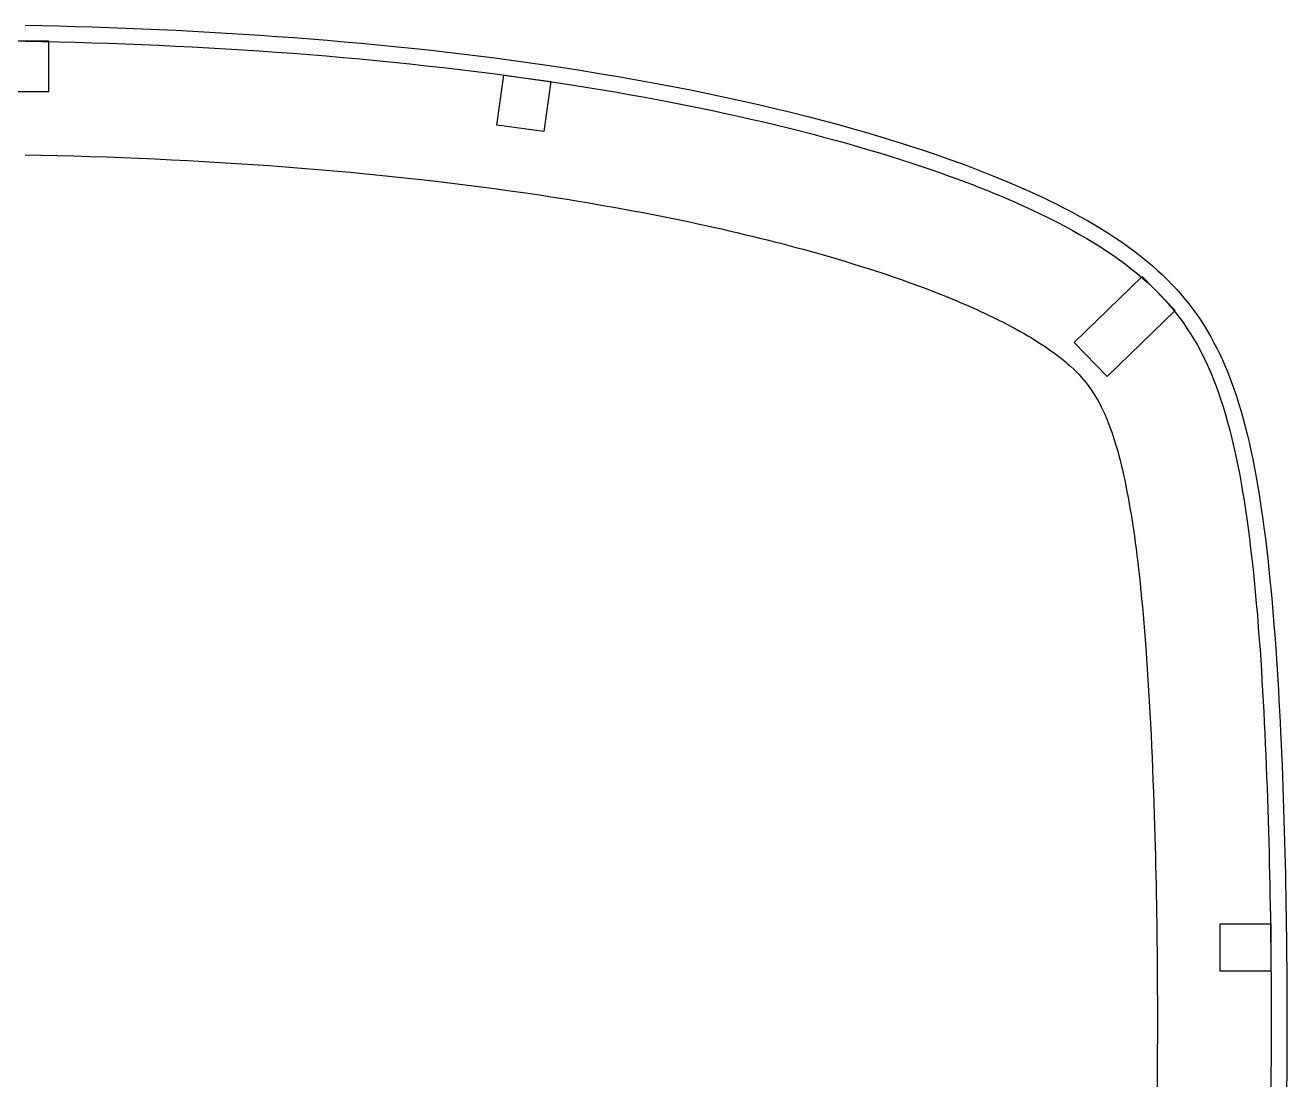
# Model space of a CAD drawing. Header units: inches. Extents: x -35.1 to 20, y -38.1 to 33.9.
# Drawn here: x 0 to 19.98, y -2.09 to 14.6 of the extents above; entities that cross this region are included whole.
import ezdxf

# ---------------------------------------------------------------- set-up
doc = ezdxf.new("R2010")
doc.units = ezdxf.units.IN
doc.layers.get('0').update_dxf_attribs({"linetype": 'CONTINUOUS'})

msp = doc.modelspace()

# ---------------------------------------------------------------- linework, layer by layer
for points in [[(0.37499999999595435, 14.351706288185678), (-0.3750000000040456, 14.351706288185678), (-0.3750000000040456, 13.55170628818568), (0.37499999999595435, 13.55170628818568)], [(7.4647027404667, 13.019872932406154), (7.5736213942264285, 13.812423704826356), (8.316637743369336, 13.71031246692696), (8.207719089610363, 12.917761694507094)], [(18.198427595901613, 10.086989073764899), (17.676040021413318, 10.625144462124213), (16.599729244694654, 9.580369313147475), (17.122116819182942, 9.042213924788086)], [(19.709276680433042, -0.37500000000207306), (18.909276680433038, -0.3750000000019146), (18.90927668043312, 0.37499999999808536), (19.70927668043312, 0.3749999999979273)]]:
    msp.add_lwpolyline(points, close=True)
for points, knots in [([(3.2829761386677542e-15, 14.601752944317225), (2.8083323703889884, 14.54757145665802), (5.6988382503955055, 14.35748588827434), (11.7519423535072, 13.439369482952333), (14.332885999396504, 12.703505343740616), (16.771798074142353, 11.561967788118018), (17.368990239767943, 11.200182313866838), (18.272893288460786, 10.414767274935143), (18.602862222688806, 9.994476445062), (19.313930110848084, 8.571980012299887), (19.602434741259362, 7.254776770936569), (19.9011627028102, 3.212375826486038), (19.952741839525693, 1.16172441579979), (19.978334562362413, -2.7570566927287956), (19.917568027448194, -5.339963310529884), (19.607559597843405, -9.792792805702582), (19.379875250051317, -11.694125014486495), (18.59035808648915, -15.35120302307342), (18.00398424959836, -16.70983802348912), (17.14944293399006, -17.964531063343355), (17.08374449623911, -18.057700004549165), (17.016448059310896, -18.14999999999997)], [-205.17084209180695, -205.17084209180695, -205.17084209180695, -205.17084209180695, -185.53849936467202, -185.53849936467202, -162.40846282105866, -162.40846282105866, -152.64210335907458, -152.64210335907458, -143.64914956398297, -143.64914956398297, -127.80909518902914, -127.80909518902914, -116.58116438359762, -116.58116438359762, -100.57188095288646, -100.57188095288646, -85.96008189857338, -85.96008189857338, -67.4639935967647, -67.4639935967647, -65.9669257110412, -65.9669257110412, -65.9669257110412, -65.9669257110412]), ([(3.2829761386677542e-15, 14.601752944317225), (2.8083323703889884, 14.54757145665802), (5.6988382503955055, 14.35748588827434), (11.7519423535072, 13.439369482952333), (14.332885999396504, 12.703505343740616), (16.771798074142353, 11.561967788118018), (17.368990239767943, 11.200182313866838), (18.272893288460786, 10.414767274935143), (18.602862222688806, 9.994476445062), (19.313930110848084, 8.571980012299887), (19.602434741259362, 7.254776770936569), (19.9011627028102, 3.212375826486038), (19.952741839525693, 1.16172441579979), (19.978334562362413, -2.7570566927287956), (19.917568027448194, -5.339963310529884), (19.607559597843405, -9.792792805702582), (19.379875250051317, -11.694125014486495), (18.59035808648915, -15.35120302307342), (18.00398424959836, -16.70983802348912), (17.14944293399006, -17.964531063343355), (17.08374449623911, -18.057700004549165), (17.016448059310896, -18.14999999999997)], [-205.17084209180695, -205.17084209180695, -205.17084209180695, -205.17084209180695, -185.53849936467202, -185.53849936467202, -162.40846282105866, -162.40846282105866, -152.64210335907458, -152.64210335907458, -143.64914956398297, -143.64914956398297, -127.80909518902914, -127.80909518902914, -116.58116438359762, -116.58116438359762, -100.57188095288646, -100.57188095288646, -85.96008189857338, -85.96008189857338, -67.4639935967647, -67.4639935967647, -65.9669257110412, -65.9669257110412, -65.9669257110412, -65.9669257110412]), ([(-4.046782730656649e-12, 14.35170628818577), (2.7988494822408603, 14.297554048025157), (5.677328851823011, 14.10788898316842), (8.440346928711584, 13.688802811614126), (10.944200851092232, 13.309025870146067), (13.037396054876181, 12.788587921310672), (14.635970229776774, 12.20984689634195), (15.116916224194197, 12.035727245133993), (15.553029917878801, 11.856385546625019), (15.941749249301376, 11.674444705046456), (16.651750390770353, 11.342127285359972), (17.228950378146106, 10.990672761737637), (17.675599931358818, 10.60257220523139), (18.086820697321453, 10.245256258155942), (18.39311869084257, 9.854939480000635), (18.636748156531738, 9.367556978794298), (18.870702318112492, 8.89952999315727), (19.06292294009795, 8.30696167519797), (19.2174641173897, 7.481146307174847), (19.346472872566743, 6.7917674988744), (19.448841442229508, 5.9409719668751935), (19.527928746603063, 4.870758812960928), (19.65111428698164, 3.2038062378358894), (19.702772899066087, 1.1561522109806859), (19.71329719685359, -0.45533788381367113), (19.72830320901282, -2.7530721787975954), (19.667582592148896, -5.331062060753876), (19.506093417178164, -7.650624023560853), (19.358680015919752, -9.768007547434706), (19.131699333742212, -11.658997165731714), (18.787060476837297, -13.255379413845127), (18.463860514228617, -14.752455766561104), (18.064783142176868, -15.86608508656113), (17.567156459462833, -16.802531007299947), (17.39309145425015, -17.130090741809738), (17.20681941461184, -17.436172769497574), (17.006801960053956, -17.72985138222152), (16.944345073366815, -17.821554638209243), (16.88018674510573, -17.91254090639669), (16.81444029741193, -18.0027150240772)], [-205.15957295388083, -205.15957295388083, -205.15957295388083, -205.15957295388083, -185.53849936467202, -185.53849936467202, -185.53849936467202, -167.7579172723842, -167.7579172723842, -167.7579172723842, -162.40846282105866, -162.40846282105866, -162.40846282105866, -152.64210335907458, -152.64210335907458, -152.64210335907458, -143.64914956398297, -143.64914956398297, -143.64914956398297, -135.01595882344165, -135.01595882344165, -135.01595882344165, -127.80909518902914, -127.80909518902914, -127.80909518902914, -116.58116438359762, -116.58116438359762, -116.58116438359762, -100.57188095288646, -100.57188095288646, -100.57188095288646, -85.96008189857338, -85.96008189857338, -85.96008189857338, -72.2571476055721, -72.2571476055721, -72.2571476055721, -67.4639935967647, -67.4639935967647, -67.4639935967647, -65.9669257110412, -65.9669257110412, -65.9669257110412, -65.9669257110412]), ([(-9.20744692213461e-10, 12.551362352938296), (2.7304210968591134, 12.497427183936766), (5.522234120999375, 12.310825706342536), (8.170415756534556, 11.909157576662189), (9.738001182237563, 11.671390990863383), (11.127239167034833, 11.377772981000403), (12.307651359393454, 11.055544644132539), (13.224597223952093, 10.805237215212973), (14.015757377461696, 10.537188896415925), (14.660299528458157, 10.271532222621623), (14.84549601627598, 10.195201011581341), (15.018524964463072, 10.119152435544935), (15.178701395793393, 10.044181544309252), (15.595049815869713, 9.849308853873792), (15.931266570550605, 9.658418041753263), (16.18793198158931, 9.4805699601763), (16.306514042774612, 9.398402316293549), (16.408294009911547, 9.319168887616557), (16.494981294350282, 9.243844994218042), (16.632288039346214, 9.124537085452253), (16.73287196534548, 9.01571106187449), (16.821291057237712, 8.897961238010897), (16.89522330358972, 8.79950389356769), (16.961244142092315, 8.693675867115896), (17.02669757931481, 8.562735794428825), (17.09956733320606, 8.416959326819113), (17.174270335218754, 8.234418075575316), (17.24950874100943, 7.986895630584372), (17.35031202801342, 7.655268773261414), (17.45006008239203, 7.20738557167324), (17.537286149137863, 6.611394217364384), (17.612100749310958, 6.100206947976609), (17.67791149917916, 5.481176349074297), (17.732823616563834, 4.738102972128947), (17.796379685474005, 3.8780592331557058), (17.84134181729316, 2.890928016898834), (17.87036686930469, 1.918197397091122), (17.89520409924472, 1.0858152857938201), (17.908567988285963, 0.26292520862660945), (17.913335581681032, -0.4670930488657818), (17.926533277931537, -2.487936359385968), (17.87971287564446, -4.736933112039865), (17.756724803983815, -6.807064307452197), (17.742334673054362, -7.049278520106312), (17.72691134887606, -7.289021339231462), (17.710439941408712, -7.525609644559557), (17.599881169973493, -9.113628909146662), (17.443964140665035, -10.55442170275281), (17.232442053856506, -11.804567449357908), (17.169049496466315, -12.179232512394568), (17.100747278241474, -12.536691164602466), (17.027595572702815, -12.87553306185654), (16.853173285537487, -13.683464719379682), (16.660300882434274, -14.343441258776346), (16.450440294273296, -14.902282526737006), (16.241743820796728, -15.458023854246779), (16.017527853869492, -15.91447636404298), (15.764055509852508, -16.334851611948572), (15.6856284252206, -16.464920260157555), (15.604228961405704, -16.591576296385423), (15.519079007953296, -16.716598986323586), (15.467640476879463, -16.792124377243653), (15.41457093694538, -16.867395399698832), (15.35998441173939, -16.942263197433242)], [-205.07651138414377, -205.07651138414377, -205.07651138414377, -205.07651138414377, -185.53849936467202, -185.53849936467202, -185.53849936467202, -173.97348109286534, -173.97348109286534, -173.97348109286534, -164.98975850297148, -164.98975850297148, -164.98975850297148, -162.40846282105866, -162.40846282105866, -162.40846282105866, -155.72837341018183, -155.72837341018183, -155.72837341018183, -152.64210335907458, -152.64210335907458, -152.64210335907458, -147.74439930199705, -147.74439930199705, -147.74439930199705, -143.64914956398297, -143.64914956398297, -143.64914956398297, -139.10906127489523, -139.10906127489523, -139.10906127489523, -133.02631911656687, -133.02631911656687, -133.02631911656687, -127.80909518902914, -127.80909518902914, -127.80909518902914, -121.7586408859122, -121.7586408859122, -121.7586408859122, -116.58116438359762, -116.58116438359762, -116.58116438359762, -102.2488259143958, -102.2488259143958, -102.2488259143958, -100.57188095288646, -100.57188095288646, -100.57188095288646, -89.32941608891537, -89.32941608891537, -89.32941608891537, -85.96008189857338, -85.96008189857338, -85.96008189857338, -77.92580559990944, -77.92580559990944, -77.92580559990944, -69.93609612105593, -69.93609612105593, -69.93609612105593, -67.4639935967647, -67.4639935967647, -67.4639935967647, -65.9669257110412, -65.9669257110412, -65.9669257110412, -65.9669257110412])]:
    msp.add_open_spline(points, degree=3, knots=knots)

doc.saveas('drawing.dxf')
